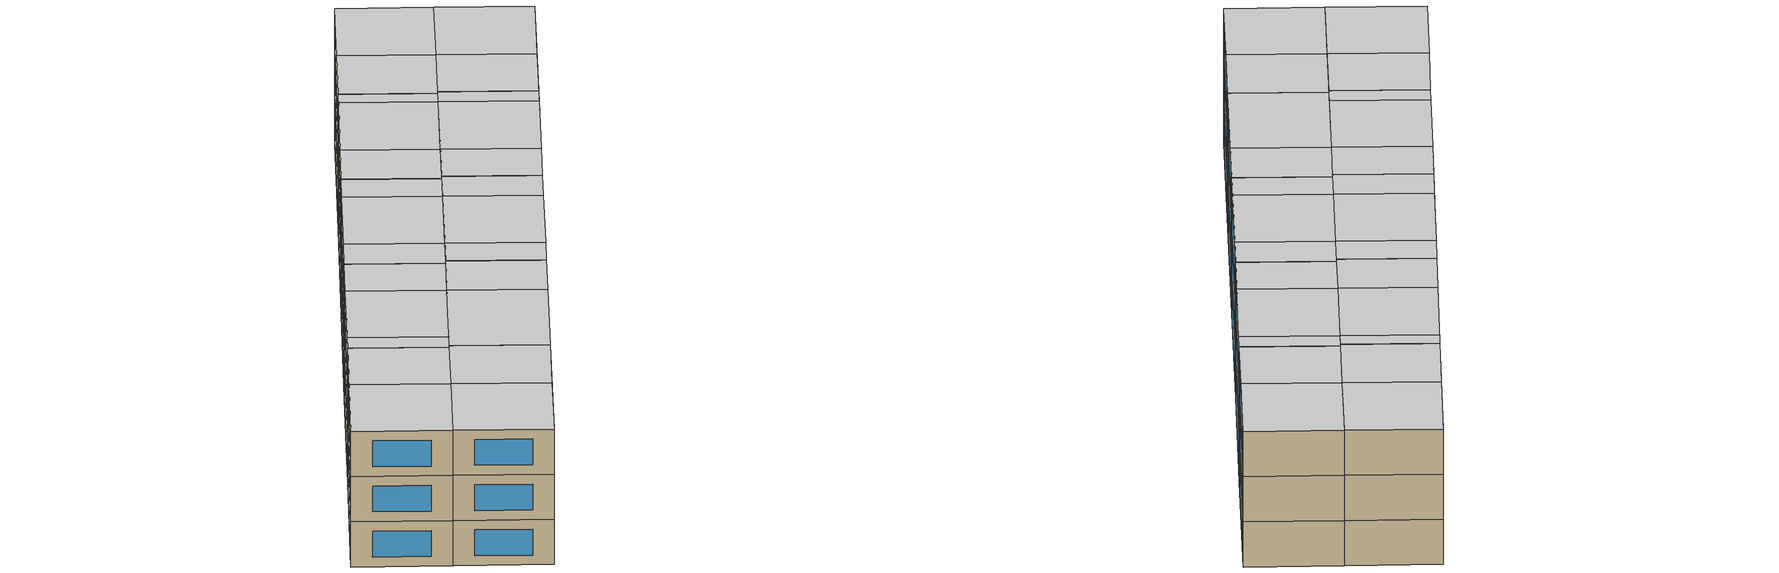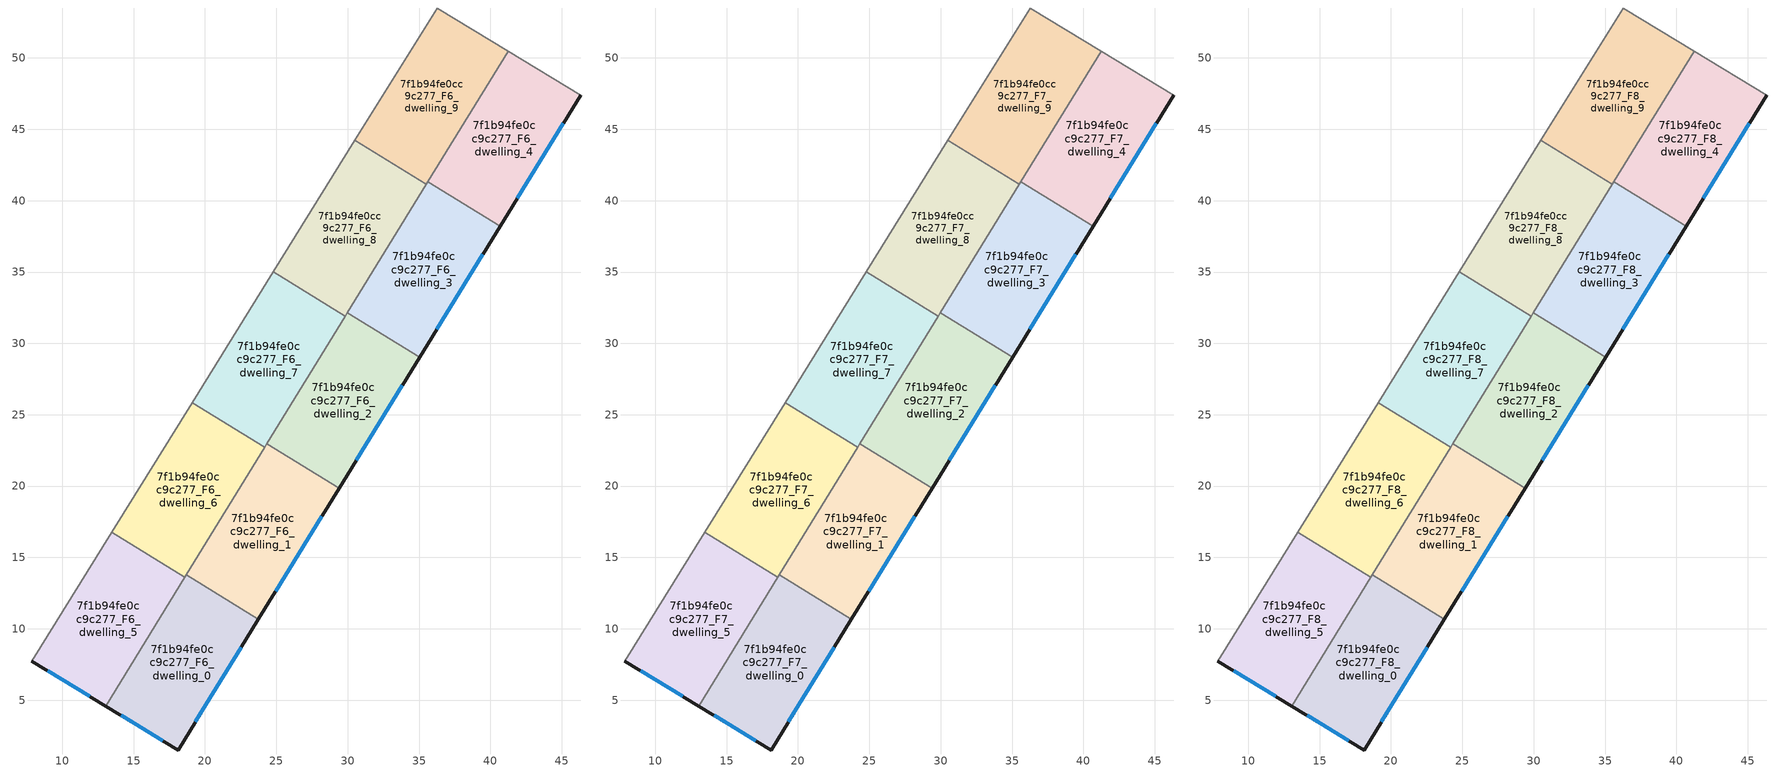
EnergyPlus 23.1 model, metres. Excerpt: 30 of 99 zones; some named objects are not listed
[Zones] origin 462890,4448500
7f1b94fe0cc9c277_F6_dwelling_0
 floor to 7f1b94fe0cc9c277_F5_dwelling_0 (EU_floor_Construction): 23.75,10.67 18.11,1.51 13.03,4.59 18.69,13.78 z18
 wall outside (EU_wall_Construction): 13.03,4.59 18.11,1.51 23.75,10.67 z18:21
 wall to 7f1b94fe0cc9c277_F6_dwelling_1 (EU_wall_Construction): 23.75,10.67 18.69,13.78 z18:21
 wall to 7f1b94fe0cc9c277_F6_dwelling_5 (EU_wall_Construction): 18.59,13.62 13.03,4.59 z18:21
 wall to 7f1b94fe0cc9c277_F6_dwelling_6 (EU_wall_Construction): 18.69,13.78 18.59,13.62 z18:21
 window (EU_Window_Construction): 19.32,3.47 22.54,8.71 / 14.12,3.93 17.02,2.17 z18.64:20.36
7f1b94fe0cc9c277_F6_dwelling_1
 floor to 7f1b94fe0cc9c277_F5_dwelling_1 (EU_floor_Construction): 29.39,19.85 23.75,10.67 18.69,13.78 24.33,22.96 z18
 wall outside (EU_wall_Construction): 23.75,10.67 29.39,19.85 z18:21
 wall to 7f1b94fe0cc9c277_F6_dwelling_2 (EU_wall_Construction): 29.39,19.85 24.33,22.96 z18:21
 wall to 7f1b94fe0cc9c277_F6_dwelling_6 (EU_wall_Construction): 24.19,22.73 18.69,13.78 z18:21
 wall to 7f1b94fe0cc9c277_F6_dwelling_7 (EU_wall_Construction): 24.33,22.96 24.19,22.73 z18:21
 window (EU_Window_Construction): 24.96,12.64 28.18,17.88 z18.64:20.36
7f1b94fe0cc9c277_F6_dwelling_2
 floor to 7f1b94fe0cc9c277_F5_dwelling_2 (EU_floor_Construction): 35.03,29.02 29.39,19.85 24.33,22.96 29.97,32.13 z18
 wall outside (EU_wall_Construction): 29.39,19.85 35.03,29.02 z18:21
 wall to 7f1b94fe0cc9c277_F6_dwelling_3 (EU_wall_Construction): 35.03,29.02 29.97,32.13 z18:21
 wall to 7f1b94fe0cc9c277_F6_dwelling_7 (EU_wall_Construction): 29.83,31.9 24.33,22.96 z18:21
 wall to 7f1b94fe0cc9c277_F6_dwelling_8 (EU_wall_Construction): 29.97,32.13 29.83,31.9 z18:21
 window (EU_Window_Construction): 30.6,21.81 33.82,27.06 z18.64:20.36
7f1b94fe0cc9c277_F6_dwelling_3
 floor to 7f1b94fe0cc9c277_F5_dwelling_3 (EU_floor_Construction): 40.68,38.2 35.03,29.02 29.97,32.13 35.62,41.31 z18
 wall outside (EU_wall_Construction): 35.03,29.02 40.68,38.2 z18:21
 wall to 7f1b94fe0cc9c277_F6_dwelling_4 (EU_wall_Construction): 40.68,38.2 35.62,41.31 z18:21
 wall to 7f1b94fe0cc9c277_F6_dwelling_8 (EU_wall_Construction): 35.51,41.15 29.97,32.13 z18:21
 wall to 7f1b94fe0cc9c277_F6_dwelling_9 (EU_wall_Construction): 35.62,41.31 35.51,41.15 z18:21
 window (EU_Window_Construction): 36.24,30.99 39.47,36.23 z18.64:20.36
7f1b94fe0cc9c277_F6_dwelling_4
 floor to 7f1b94fe0cc9c277_F5_dwelling_4 (EU_floor_Construction): 46.33,47.39 40.68,38.2 35.62,41.31 41.25,50.47 z18
 wall outside (EU_wall_Construction): 40.68,38.2 46.33,47.39 z18:21
 wall adiabatic (EU_wall_Construction): 46.33,47.39 41.25,50.47 z18:21
 wall to 7f1b94fe0cc9c277_F6_dwelling_9 (EU_wall_Construction): 41.25,50.47 35.62,41.31 z18:21
 window (EU_Window_Construction): 41.89,40.17 45.12,45.42 z18.64:20.36
7f1b94fe0cc9c277_F6_dwelling_5
 floor to 7f1b94fe0cc9c277_F5_dwelling_5 (EU_floor_Construction): 18.59,13.62 13.03,4.59 7.86,7.73 13.47,16.77 z18
 wall outside (EU_wall_Construction): 7.86,7.73 13.03,4.59 z18:21
 wall to 7f1b94fe0cc9c277_F6_dwelling_6 (EU_wall_Construction): 18.59,13.62 13.47,16.77 z18:21
 wall adiabatic (EU_wall_Construction): 13.47,16.77 7.86,7.73 z18:21
 window (EU_Window_Construction): 8.97,7.06 11.92,5.26 z18.64:20.36
7f1b94fe0cc9c277_F6_dwelling_6
 floor to 7f1b94fe0cc9c277_F5_dwelling_6 (EU_floor_Construction): 24.19,22.73 18.59,13.62 13.47,16.77 19.11,25.85 z18
 wall to 7f1b94fe0cc9c277_F6_dwelling_7 (EU_wall_Construction): 24.19,22.73 19.11,25.85 z18:21
 wall adiabatic (EU_wall_Construction): 19.11,25.85 13.47,16.77 z18:21
7f1b94fe0cc9c277_F6_dwelling_7
 floor to 7f1b94fe0cc9c277_F5_dwelling_7 (EU_floor_Construction): 29.83,31.9 24.19,22.73 19.11,25.85 24.79,35 z18
 wall to 7f1b94fe0cc9c277_F6_dwelling_8 (EU_wall_Construction): 29.83,31.9 24.79,35 z18:21
 wall adiabatic (EU_wall_Construction): 24.79,35 19.11,25.85 z18:21
7f1b94fe0cc9c277_F6_dwelling_8
 floor to 7f1b94fe0cc9c277_F5_dwelling_8 (EU_floor_Construction): 35.51,41.15 29.83,31.9 24.79,35 30.51,44.22 z18
 wall to 7f1b94fe0cc9c277_F6_dwelling_9 (EU_wall_Construction): 35.51,41.15 30.51,44.22 z18:21
 wall adiabatic (EU_wall_Construction): 30.51,44.22 24.79,35 z18:21
7f1b94fe0cc9c277_F6_dwelling_9
 floor to 7f1b94fe0cc9c277_F5_dwelling_9 (EU_floor_Construction): 41.25,50.47 35.51,41.15 30.51,44.22 36.26,53.5 z18
 wall adiabatic (EU_wall_Construction): 41.25,50.47 36.26,53.5 30.51,44.22 z18:21
7f1b94fe0cc9c277_F7_dwelling_0
 floor to 7f1b94fe0cc9c277_F6_dwelling_0 (EU_floor_Construction): 23.75,10.67 18.11,1.51 13.03,4.59 18.69,13.78 z21
 wall outside (EU_wall_Construction): 13.03,4.59 18.11,1.51 23.75,10.67 z21:24
 wall to 7f1b94fe0cc9c277_F7_dwelling_1 (EU_wall_Construction): 23.75,10.67 18.69,13.78 z21:24
 wall to 7f1b94fe0cc9c277_F7_dwelling_5 (EU_wall_Construction): 18.59,13.62 13.03,4.59 z21:24
 wall to 7f1b94fe0cc9c277_F7_dwelling_6 (EU_wall_Construction): 18.69,13.78 18.59,13.62 z21:24
 window (EU_Window_Construction): 19.32,3.47 22.54,8.71 / 14.12,3.93 17.02,2.17 z21.64:23.36
7f1b94fe0cc9c277_F7_dwelling_1
 floor to 7f1b94fe0cc9c277_F6_dwelling_1 (EU_floor_Construction): 29.39,19.85 23.75,10.67 18.69,13.78 24.33,22.96 z21
 wall outside (EU_wall_Construction): 23.75,10.67 29.39,19.85 z21:24
 wall to 7f1b94fe0cc9c277_F7_dwelling_2 (EU_wall_Construction): 29.39,19.85 24.33,22.96 z21:24
 wall to 7f1b94fe0cc9c277_F7_dwelling_6 (EU_wall_Construction): 24.19,22.73 18.69,13.78 z21:24
 wall to 7f1b94fe0cc9c277_F7_dwelling_7 (EU_wall_Construction): 24.33,22.96 24.19,22.73 z21:24
 window (EU_Window_Construction): 24.96,12.64 28.18,17.88 z21.64:23.36
7f1b94fe0cc9c277_F7_dwelling_2
 floor to 7f1b94fe0cc9c277_F6_dwelling_2 (EU_floor_Construction): 35.03,29.02 29.39,19.85 24.33,22.96 29.97,32.13 z21
 wall outside (EU_wall_Construction): 29.39,19.85 35.03,29.02 z21:24
 wall to 7f1b94fe0cc9c277_F7_dwelling_3 (EU_wall_Construction): 35.03,29.02 29.97,32.13 z21:24
 wall to 7f1b94fe0cc9c277_F7_dwelling_7 (EU_wall_Construction): 29.83,31.9 24.33,22.96 z21:24
 wall to 7f1b94fe0cc9c277_F7_dwelling_8 (EU_wall_Construction): 29.97,32.13 29.83,31.9 z21:24
 window (EU_Window_Construction): 30.6,21.81 33.82,27.06 z21.64:23.36
7f1b94fe0cc9c277_F7_dwelling_3
 floor to 7f1b94fe0cc9c277_F6_dwelling_3 (EU_floor_Construction): 40.68,38.2 35.03,29.02 29.97,32.13 35.62,41.31 z21
 wall outside (EU_wall_Construction): 35.03,29.02 40.68,38.2 z21:24
 wall to 7f1b94fe0cc9c277_F7_dwelling_4 (EU_wall_Construction): 40.68,38.2 35.62,41.31 z21:24
 wall to 7f1b94fe0cc9c277_F7_dwelling_8 (EU_wall_Construction): 35.51,41.15 29.97,32.13 z21:24
 wall to 7f1b94fe0cc9c277_F7_dwelling_9 (EU_wall_Construction): 35.62,41.31 35.51,41.15 z21:24
 window (EU_Window_Construction): 36.24,30.99 39.47,36.23 z21.64:23.36
7f1b94fe0cc9c277_F7_dwelling_4
 floor to 7f1b94fe0cc9c277_F6_dwelling_4 (EU_floor_Construction): 46.33,47.39 40.68,38.2 35.62,41.31 41.25,50.47 z21
 wall outside (EU_wall_Construction): 40.68,38.2 46.33,47.39 z21:24
 wall adiabatic (EU_wall_Construction): 46.33,47.39 41.25,50.47 z21:24
 wall to 7f1b94fe0cc9c277_F7_dwelling_9 (EU_wall_Construction): 41.25,50.47 35.62,41.31 z21:24
 window (EU_Window_Construction): 41.89,40.17 45.12,45.42 z21.64:23.36
7f1b94fe0cc9c277_F7_dwelling_5
 floor to 7f1b94fe0cc9c277_F6_dwelling_5 (EU_floor_Construction): 18.59,13.62 13.03,4.59 7.86,7.73 13.47,16.77 z21
 wall outside (EU_wall_Construction): 7.86,7.73 13.03,4.59 z21:24
 wall to 7f1b94fe0cc9c277_F7_dwelling_6 (EU_wall_Construction): 18.59,13.62 13.47,16.77 z21:24
 wall adiabatic (EU_wall_Construction): 13.47,16.77 7.86,7.73 z21:24
 window (EU_Window_Construction): 8.97,7.06 11.92,5.26 z21.64:23.36
7f1b94fe0cc9c277_F7_dwelling_6
 floor to 7f1b94fe0cc9c277_F6_dwelling_6 (EU_floor_Construction): 24.19,22.73 18.59,13.62 13.47,16.77 19.11,25.85 z21
 wall to 7f1b94fe0cc9c277_F7_dwelling_7 (EU_wall_Construction): 24.19,22.73 19.11,25.85 z21:24
 wall adiabatic (EU_wall_Construction): 19.11,25.85 13.47,16.77 z21:24
7f1b94fe0cc9c277_F7_dwelling_7
 floor to 7f1b94fe0cc9c277_F6_dwelling_7 (EU_floor_Construction): 29.83,31.9 24.19,22.73 19.11,25.85 24.79,35 z21
 wall to 7f1b94fe0cc9c277_F7_dwelling_8 (EU_wall_Construction): 29.83,31.9 24.79,35 z21:24
 wall adiabatic (EU_wall_Construction): 24.79,35 19.11,25.85 z21:24
7f1b94fe0cc9c277_F7_dwelling_8
 floor to 7f1b94fe0cc9c277_F6_dwelling_8 (EU_floor_Construction): 35.51,41.15 29.83,31.9 24.79,35 30.51,44.22 z21
 wall to 7f1b94fe0cc9c277_F7_dwelling_9 (EU_wall_Construction): 35.51,41.15 30.51,44.22 z21:24
 wall adiabatic (EU_wall_Construction): 30.51,44.22 24.79,35 z21:24
7f1b94fe0cc9c277_F7_dwelling_9
 floor to 7f1b94fe0cc9c277_F6_dwelling_9 (EU_floor_Construction): 41.25,50.47 35.51,41.15 30.51,44.22 36.26,53.5 z21
 wall adiabatic (EU_wall_Construction): 41.25,50.47 36.26,53.5 30.51,44.22 z21:24
7f1b94fe0cc9c277_F8_dwelling_0
 floor to 7f1b94fe0cc9c277_F7_dwelling_0 (EU_floor_Construction): 23.75,10.67 18.11,1.51 13.03,4.59 18.69,13.78 z24
 wall outside (EU_wall_Construction): 13.03,4.59 18.11,1.51 23.75,10.67 z24:27
 wall to 7f1b94fe0cc9c277_F8_dwelling_1 (EU_wall_Construction): 23.75,10.67 18.69,13.78 z24:27
 wall to 7f1b94fe0cc9c277_F8_dwelling_5 (EU_wall_Construction): 18.59,13.62 13.03,4.59 z24:27
 wall to 7f1b94fe0cc9c277_F8_dwelling_6 (EU_wall_Construction): 18.69,13.78 18.59,13.62 z24:27
 window (EU_Window_Construction): 19.32,3.47 22.54,8.71 / 14.12,3.93 17.02,2.17 z24.64:26.36
 ceiling to 7f1b94fe0cc9c277_F9_dwelling_0 (EU_floor_Construction): 18.11,1.51 21.2,6.54 16.14,9.65 13.03,4.59 z27
 ceiling to 7f1b94fe0cc9c277_F9_dwelling_1 (EU_floor_Construction): 21.2,6.54 23.75,10.67 18.69,13.78 16.14,9.65 z27
7f1b94fe0cc9c277_F8_dwelling_1
 floor to 7f1b94fe0cc9c277_F7_dwelling_1 (EU_floor_Construction): 29.39,19.85 23.75,10.67 18.69,13.78 24.33,22.96 z24
 wall outside (EU_wall_Construction): 23.75,10.67 29.39,19.85 z24:27
 wall to 7f1b94fe0cc9c277_F8_dwelling_2 (EU_wall_Construction): 29.39,19.85 24.33,22.96 z24:27
 wall to 7f1b94fe0cc9c277_F8_dwelling_6 (EU_wall_Construction): 24.19,22.73 18.69,13.78 z24:27
 wall to 7f1b94fe0cc9c277_F8_dwelling_7 (EU_wall_Construction): 24.33,22.96 24.19,22.73 z24:27
 window (EU_Window_Construction): 24.96,12.64 28.18,17.88 z24.64:26.36
 ceiling to 7f1b94fe0cc9c277_F9_dwelling_3 (EU_floor_Construction): 27.44,16.68 29.39,19.85 24.33,22.96 22.38,19.79 z27
 ceiling adiabatic (EU_roof_Construction): 23.75,10.67 27.44,16.68 22.38,19.79 18.69,13.78 z27
7f1b94fe0cc9c277_F8_dwelling_2
 floor to 7f1b94fe0cc9c277_F7_dwelling_2 (EU_floor_Construction): 35.03,29.02 29.39,19.85 24.33,22.96 29.97,32.13 z24
 wall outside (EU_wall_Construction): 29.39,19.85 35.03,29.02 z24:27
 wall to 7f1b94fe0cc9c277_F8_dwelling_3 (EU_wall_Construction): 35.03,29.02 29.97,32.13 z24:27
 wall to 7f1b94fe0cc9c277_F8_dwelling_7 (EU_wall_Construction): 29.83,31.9 24.33,22.96 z24:27
 wall to 7f1b94fe0cc9c277_F8_dwelling_8 (EU_wall_Construction): 29.97,32.13 29.83,31.9 z24:27
 window (EU_Window_Construction): 30.6,21.81 33.82,27.06 z24.64:26.36
 ceiling to 7f1b94fe0cc9c277_F9_dwelling_4 (EU_floor_Construction): 30.57,21.77 33.71,26.86 28.64,29.98 25.51,24.88 z27
 ceiling to 7f1b94fe0cc9c277_F9_dwelling_5 (EU_floor_Construction): 33.71,26.86 35.03,29.02 29.97,32.13 28.64,29.98 z27
 ceiling to 7f1b94fe0cc9c277_F9_dwelling_3 (EU_floor_Construction): 29.39,19.85 30.57,21.77 25.51,24.88 24.33,22.96 z27
7f1b94fe0cc9c277_F8_dwelling_3
 floor to 7f1b94fe0cc9c277_F7_dwelling_3 (EU_floor_Construction): 40.68,38.2 35.03,29.02 29.97,32.13 35.62,41.31 z24
 wall outside (EU_wall_Construction): 35.03,29.02 40.68,38.2 z24:27
 wall to 7f1b94fe0cc9c277_F8_dwelling_4 (EU_wall_Construction): 40.68,38.2 35.62,41.31 z24:27
 wall to 7f1b94fe0cc9c277_F8_dwelling_8 (EU_wall_Construction): 35.51,41.15 29.97,32.13 z24:27
 wall to 7f1b94fe0cc9c277_F8_dwelling_9 (EU_wall_Construction): 35.62,41.31 35.51,41.15 z24:27
 window (EU_Window_Construction): 36.24,30.99 39.47,36.23 z24.64:26.36
 ceiling to 7f1b94fe0cc9c277_F9_dwelling_6 (EU_floor_Construction): 36.85,31.97 40,37.09 34.93,40.2 31.79,35.09 z27
 ceiling to 7f1b94fe0cc9c277_F9_dwelling_7 (EU_floor_Construction): 40,37.09 40.68,38.2 35.62,41.31 34.93,40.2 z27
 ceiling to 7f1b94fe0cc9c277_F9_dwelling_5 (EU_floor_Construction): 35.03,29.02 36.85,31.97 31.79,35.09 29.97,32.13 z27
7f1b94fe0cc9c277_F8_dwelling_4
 floor to 7f1b94fe0cc9c277_F7_dwelling_4 (EU_floor_Construction): 46.33,47.39 40.68,38.2 35.62,41.31 41.25,50.47 z24
 wall outside (EU_wall_Construction): 40.68,38.2 46.33,47.39 z24:27
 wall adiabatic (EU_wall_Construction): 46.33,47.39 41.25,50.47 z24:27
 wall to 7f1b94fe0cc9c277_F8_dwelling_9 (EU_wall_Construction): 41.25,50.47 35.62,41.31 z24:27
 window (EU_Window_Construction): 41.89,40.17 45.12,45.42 z24.64:26.36
 ceiling to 7f1b94fe0cc9c277_F9_dwelling_8 (EU_floor_Construction): 43.15,42.22 46.33,47.39 41.25,50.47 38.09,45.33 z27
 ceiling to 7f1b94fe0cc9c277_F9_dwelling_7 (EU_floor_Construction): 40.68,38.2 43.15,42.22 38.09,45.33 35.62,41.31 z27
7f1b94fe0cc9c277_F8_dwelling_5
 floor to 7f1b94fe0cc9c277_F7_dwelling_5 (EU_floor_Construction): 18.59,13.62 13.03,4.59 7.86,7.73 13.47,16.77 z24
 wall outside (EU_wall_Construction): 7.86,7.73 13.03,4.59 z24:27
 wall to 7f1b94fe0cc9c277_F8_dwelling_6 (EU_wall_Construction): 18.59,13.62 13.47,16.77 z24:27
 wall adiabatic (EU_wall_Construction): 13.47,16.77 7.86,7.73 z24:27
 window (EU_Window_Construction): 8.97,7.06 11.92,5.26 z24.64:26.36
 ceiling to 7f1b94fe0cc9c277_F9_dwelling_0 (EU_floor_Construction): 13.03,4.59 16.14,9.65 11.01,12.8 7.86,7.73 z27
 ceiling to 7f1b94fe0cc9c277_F9_dwelling_1 (EU_floor_Construction): 16.14,9.65 18.59,13.62 13.47,16.77 11.01,12.8 z27
7f1b94fe0cc9c277_F8_dwelling_6
 floor to 7f1b94fe0cc9c277_F7_dwelling_6 (EU_floor_Construction): 24.19,22.73 18.59,13.62 13.47,16.77 19.11,25.85 z24
 wall to 7f1b94fe0cc9c277_F8_dwelling_7 (EU_wall_Construction): 24.19,22.73 19.11,25.85 z24:27
 wall adiabatic (EU_wall_Construction): 19.11,25.85 13.47,16.77 z24:27
 ceiling to 7f1b94fe0cc9c277_F9_dwelling_3 (EU_floor_Construction): 22.38,19.79 24.19,22.73 19.11,25.85 17.29,22.92 z27
 ceiling to 7f1b94fe0cc9c277_F9_dwelling_2 (EU_floor_Construction): 19.26,14.71 22.38,19.79 17.29,22.92 14.15,17.86 z27
 ceiling to 7f1b94fe0cc9c277_F9_dwelling_1 (EU_floor_Construction): 18.59,13.62 19.26,14.71 14.15,17.86 13.47,16.77 z27
7f1b94fe0cc9c277_F8_dwelling_7
 floor to 7f1b94fe0cc9c277_F7_dwelling_7 (EU_floor_Construction): 29.83,31.9 24.19,22.73 19.11,25.85 24.79,35 z24
 wall to 7f1b94fe0cc9c277_F8_dwelling_8 (EU_wall_Construction): 29.83,31.9 24.79,35 z24:27
 wall adiabatic (EU_wall_Construction): 24.79,35 19.11,25.85 z24:27
 ceiling to 7f1b94fe0cc9c277_F9_dwelling_4 (EU_floor_Construction): 25.51,24.88 28.64,29.98 23.59,33.08 20.44,28 z27
 ceiling to 7f1b94fe0cc9c277_F9_dwelling_3 (EU_floor_Construction): 24.19,22.73 25.51,24.88 20.44,28 19.11,25.85 z27
 ceiling to 7f1b94fe0cc9c277_F9_dwelling_5 (EU_floor_Construction): 28.64,29.98 29.83,31.9 24.79,35 23.59,33.08 z27
7f1b94fe0cc9c277_F8_dwelling_8
 floor to 7f1b94fe0cc9c277_F7_dwelling_8 (EU_floor_Construction): 35.51,41.15 29.83,31.9 24.79,35 30.51,44.22 z24
 wall to 7f1b94fe0cc9c277_F8_dwelling_9 (EU_wall_Construction): 35.51,41.15 30.51,44.22 z24:27
 wall adiabatic (EU_wall_Construction): 30.51,44.22 24.79,35 z24:27
 ceiling to 7f1b94fe0cc9c277_F9_dwelling_5 (EU_floor_Construction): 29.83,31.9 31.79,35.09 26.76,38.18 24.79,35 z27
 ceiling to 7f1b94fe0cc9c277_F9_dwelling_7 (EU_floor_Construction): 34.93,40.2 35.51,41.15 30.51,44.22 29.92,43.29 z27
 ceiling adiabatic (EU_roof_Construction): 31.79,35.09 34.93,40.2 29.92,43.29 30.51,44.22 26.76,38.18 z27
7f1b94fe0cc9c277_F8_dwelling_9
 floor to 7f1b94fe0cc9c277_F7_dwelling_9 (EU_floor_Construction): 41.25,50.47 35.51,41.15 30.51,44.22 36.26,53.5 z24
 wall adiabatic (EU_wall_Construction): 41.25,50.47 36.26,53.5 30.51,44.22 z24:27
 ceiling to 7f1b94fe0cc9c277_F9_dwelling_7 (EU_floor_Construction): 35.51,41.15 38.09,45.33 33.1,48.4 30.51,44.22 z27
 ceiling to 7f1b94fe0cc9c277_F9_dwelling_8 (EU_floor_Construction): 38.09,45.33 41.25,50.47 36.26,53.5 33.1,48.4 z27
[Building]
EU S2 Campaign: North Axis=0; Terrain=City; Solar Distribution=FullExterior
[Site:Location]
Yerevan-Zvartnots.Intl.AP: Latitude=40.15; Longitude=44.383; Time Zone=4; Elevation=854
[SizingPeriod:WeatherFileDays]
AnnualSizingPeriod: Begin Month=1; Begin Day of Month=1; End Month=12; End Day of Month=31; Day of Week for Start Day=Monday; Use Weather File Daylight Saving Period=No; Use Weather File Rain and Snow Indicators=No
[MATERIAL]
EU_InternalMass_Material: Roughness=MediumRough; Thickness=0.1; Conductivity=1; Density=1800; Specific Heat=900; Thermal Absorptance=0.9; Solar Absorptance=0.7; Visible Absorptance=0.7
[MATERIAL:NOMASS] Roughness=MediumRough; Thermal Absorptance=0.9; Solar Absorptance=0.7; Visible Absorptance=0.7
Name | Thermal Resistance
EU_wall_NoMass | 1.05043
EU_roof_NoMass | 1.45357
EU_floor_NoMass | 0.478065
[WINDOWMATERIAL:SIMPLEGLAZINGSYSTEM]
EU_Window_SimpleGlazing: UFactor=2.5566; Solar Heat Gain Coefficient=0.75; Visible Transmittance=0.75
[CONSTRUCTION]
EU_wall_Construction: EU_wall_NoMass
EU_roof_Construction: EU_roof_NoMass
EU_floor_Construction: EU_floor_NoMass
EU_Window_Construction: EU_Window_SimpleGlazing
EU_InternalMass_Construction: EU_InternalMass_Material
[ZONE] Type=1; Multiplier=1; Ceiling Height=autocalculate; Floor Area=autocalculate; Part of Total Floor Area=Yes
Name | Volume
7f1b94fe0cc9c277_F6_dwelling_0; 7f1b94fe0cc9c277_F7_dwelling_0; 7f1b94fe0cc9c277_F8_dwelling_0 | 192.031
7f1b94fe0cc9c277_F6_dwelling_1; 7f1b94fe0cc9c277_F7_dwelling_1; 7f1b94fe0cc9c277_F8_dwelling_1; 7f1b94fe0cc9c277_F6_dwelling_2; 7f1b94fe0cc9c277_F7_dwelling_2; 7f1b94fe0cc9c277_F8_dwelling_2 | 192.019
7f1b94fe0cc9c277_F6_dwelling_3; 7f1b94fe0cc9c277_F7_dwelling_3; 7f1b94fe0cc9c277_F8_dwelling_3 | 192.027
7f1b94fe0cc9c277_F6_dwelling_4; 7f1b94fe0cc9c277_F7_dwelling_4; 7f1b94fe0cc9c277_F8_dwelling_4 | 192.022
7f1b94fe0cc9c277_F6_dwelling_5; 7f1b94fe0cc9c277_F7_dwelling_5; 7f1b94fe0cc9c277_F8_dwelling_5; 7f1b94fe0cc9c277_F6_dwelling_9; 7f1b94fe0cc9c277_F7_dwelling_9; 7f1b94fe0cc9c277_F8_dwelling_9 | 192.023
7f1b94fe0cc9c277_F6_dwelling_6; 7f1b94fe0cc9c277_F7_dwelling_6; 7f1b94fe0cc9c277_F8_dwelling_6 | 192.029
7f1b94fe0cc9c277_F6_dwelling_7; 7f1b94fe0cc9c277_F7_dwelling_7; 7f1b94fe0cc9c277_F8_dwelling_7 | 192.018
7f1b94fe0cc9c277_F6_dwelling_8; 7f1b94fe0cc9c277_F7_dwelling_8; 7f1b94fe0cc9c277_F8_dwelling_8 | 192.039
[INTERNALMASS] Construction=EU_InternalMass_Construction
Name | Zone or ZoneList | Surface Area
7f1b94fe0cc9c277_F6_dwelling_0_EU_InternalMass | 7f1b94fe0cc9c277_F6_dwelling_0 | 64.0102
7f1b94fe0cc9c277_F6_dwelling_1_EU_InternalMass | 7f1b94fe0cc9c277_F6_dwelling_1 | 64.0064
7f1b94fe0cc9c277_F6_dwelling_2_EU_InternalMass | 7f1b94fe0cc9c277_F6_dwelling_2 | 64.0061
7f1b94fe0cc9c277_F6_dwelling_3_EU_InternalMass | 7f1b94fe0cc9c277_F6_dwelling_3 | 64.0092
7f1b94fe0cc9c277_F6_dwelling_4_EU_InternalMass | 7f1b94fe0cc9c277_F6_dwelling_4 | 64.0074
7f1b94fe0cc9c277_F6_dwelling_5_EU_InternalMass | 7f1b94fe0cc9c277_F6_dwelling_5 | 64.0076
7f1b94fe0cc9c277_F6_dwelling_6_EU_InternalMass | 7f1b94fe0cc9c277_F6_dwelling_6 | 64.0097
7f1b94fe0cc9c277_F6_dwelling_7_EU_InternalMass | 7f1b94fe0cc9c277_F6_dwelling_7 | 64.0058
7f1b94fe0cc9c277_F6_dwelling_8_EU_InternalMass | 7f1b94fe0cc9c277_F6_dwelling_8 | 64.0131
7f1b94fe0cc9c277_F6_dwelling_9_EU_InternalMass | 7f1b94fe0cc9c277_F6_dwelling_9 | 64.0077
7f1b94fe0cc9c277_F7_dwelling_0_EU_InternalMass | 7f1b94fe0cc9c277_F7_dwelling_0 | 64.0102
7f1b94fe0cc9c277_F7_dwelling_1_EU_InternalMass | 7f1b94fe0cc9c277_F7_dwelling_1 | 64.0064
7f1b94fe0cc9c277_F7_dwelling_2_EU_InternalMass | 7f1b94fe0cc9c277_F7_dwelling_2 | 64.0061
7f1b94fe0cc9c277_F7_dwelling_3_EU_InternalMass | 7f1b94fe0cc9c277_F7_dwelling_3 | 64.0092
7f1b94fe0cc9c277_F7_dwelling_4_EU_InternalMass | 7f1b94fe0cc9c277_F7_dwelling_4 | 64.0074
7f1b94fe0cc9c277_F7_dwelling_5_EU_InternalMass | 7f1b94fe0cc9c277_F7_dwelling_5 | 64.0076
7f1b94fe0cc9c277_F7_dwelling_6_EU_InternalMass | 7f1b94fe0cc9c277_F7_dwelling_6 | 64.0097
7f1b94fe0cc9c277_F7_dwelling_7_EU_InternalMass | 7f1b94fe0cc9c277_F7_dwelling_7 | 64.0058
7f1b94fe0cc9c277_F7_dwelling_8_EU_InternalMass | 7f1b94fe0cc9c277_F7_dwelling_8 | 64.0131
7f1b94fe0cc9c277_F7_dwelling_9_EU_InternalMass | 7f1b94fe0cc9c277_F7_dwelling_9 | 64.0077
7f1b94fe0cc9c277_F8_dwelling_0_EU_InternalMass | 7f1b94fe0cc9c277_F8_dwelling_0 | 64.0102
7f1b94fe0cc9c277_F8_dwelling_1_EU_InternalMass | 7f1b94fe0cc9c277_F8_dwelling_1 | 64.0064
7f1b94fe0cc9c277_F8_dwelling_2_EU_InternalMass | 7f1b94fe0cc9c277_F8_dwelling_2 | 64.0061
7f1b94fe0cc9c277_F8_dwelling_3_EU_InternalMass | 7f1b94fe0cc9c277_F8_dwelling_3 | 64.0092
7f1b94fe0cc9c277_F8_dwelling_4_EU_InternalMass | 7f1b94fe0cc9c277_F8_dwelling_4 | 64.0074
7f1b94fe0cc9c277_F8_dwelling_5_EU_InternalMass | 7f1b94fe0cc9c277_F8_dwelling_5 | 64.0076
7f1b94fe0cc9c277_F8_dwelling_6_EU_InternalMass | 7f1b94fe0cc9c277_F8_dwelling_6 | 64.0097
7f1b94fe0cc9c277_F8_dwelling_7_EU_InternalMass | 7f1b94fe0cc9c277_F8_dwelling_7 | 64.0058
7f1b94fe0cc9c277_F8_dwelling_8_EU_InternalMass | 7f1b94fe0cc9c277_F8_dwelling_8 | 64.0131
7f1b94fe0cc9c277_F8_dwelling_9_EU_InternalMass | 7f1b94fe0cc9c277_F8_dwelling_9 | 64.0077
[OTHEREQUIPMENT] Fuel Type=Electricity; Design Level Calculation Method=Watts/Area; Power per Zone Floor Area=1; Fraction Latent=0; Fraction Radiant=0; Fraction Lost=0; Carbon Dioxide Generation Rate=0; EndUse Subcategory=EU_Step8_InternalGains
Name | Zone or ZoneList or Space or SpaceList | Schedule
EU_Step8_InternalGain_7f1b94fe0cc9c277_F6_dwelling_0_f000 | 7f1b94fe0cc9c277_F6_dwelling_0 | EU_Step8_GainSchedule_7f1b94fe0cc9c277_F6_dwelling_0_f000
EU_Step8_InternalGain_7f1b94fe0cc9c277_F6_dwelling_1_f000 | 7f1b94fe0cc9c277_F6_dwelling_1 | EU_Step8_GainSchedule_7f1b94fe0cc9c277_F6_dwelling_1_f000
EU_Step8_InternalGain_7f1b94fe0cc9c277_F6_dwelling_2_f000 | 7f1b94fe0cc9c277_F6_dwelling_2 | EU_Step8_GainSchedule_7f1b94fe0cc9c277_F6_dwelling_2_f000
EU_Step8_InternalGain_7f1b94fe0cc9c277_F6_dwelling_3_f000 | 7f1b94fe0cc9c277_F6_dwelling_3 | EU_Step8_GainSchedule_7f1b94fe0cc9c277_F6_dwelling_3_f000
EU_Step8_InternalGain_7f1b94fe0cc9c277_F6_dwelling_4_f000 | 7f1b94fe0cc9c277_F6_dwelling_4 | EU_Step8_GainSchedule_7f1b94fe0cc9c277_F6_dwelling_4_f000
EU_Step8_InternalGain_7f1b94fe0cc9c277_F6_dwelling_5_f000 | 7f1b94fe0cc9c277_F6_dwelling_5 | EU_Step8_GainSchedule_7f1b94fe0cc9c277_F6_dwelling_5_f000
EU_Step8_InternalGain_7f1b94fe0cc9c277_F6_dwelling_6_f000 | 7f1b94fe0cc9c277_F6_dwelling_6 | EU_Step8_GainSchedule_7f1b94fe0cc9c277_F6_dwelling_6_f000
EU_Step8_InternalGain_7f1b94fe0cc9c277_F6_dwelling_7_f000 | 7f1b94fe0cc9c277_F6_dwelling_7 | EU_Step8_GainSchedule_7f1b94fe0cc9c277_F6_dwelling_7_f000
EU_Step8_InternalGain_7f1b94fe0cc9c277_F6_dwelling_8_f000 | 7f1b94fe0cc9c277_F6_dwelling_8 | EU_Step8_GainSchedule_7f1b94fe0cc9c277_F6_dwelling_8_f000
EU_Step8_InternalGain_7f1b94fe0cc9c277_F6_dwelling_9_f000 | 7f1b94fe0cc9c277_F6_dwelling_9 | EU_Step8_GainSchedule_7f1b94fe0cc9c277_F6_dwelling_9_f000
EU_Step8_InternalGain_7f1b94fe0cc9c277_F7_dwelling_0_f000 | 7f1b94fe0cc9c277_F7_dwelling_0 | EU_Step8_GainSchedule_7f1b94fe0cc9c277_F7_dwelling_0_f000
EU_Step8_InternalGain_7f1b94fe0cc9c277_F7_dwelling_1_f000 | 7f1b94fe0cc9c277_F7_dwelling_1 | EU_Step8_GainSchedule_7f1b94fe0cc9c277_F7_dwelling_1_f000
EU_Step8_InternalGain_7f1b94fe0cc9c277_F7_dwelling_2_f000 | 7f1b94fe0cc9c277_F7_dwelling_2 | EU_Step8_GainSchedule_7f1b94fe0cc9c277_F7_dwelling_2_f000
EU_Step8_InternalGain_7f1b94fe0cc9c277_F7_dwelling_3_f000 | 7f1b94fe0cc9c277_F7_dwelling_3 | EU_Step8_GainSchedule_7f1b94fe0cc9c277_F7_dwelling_3_f000
EU_Step8_InternalGain_7f1b94fe0cc9c277_F7_dwelling_4_f000 | 7f1b94fe0cc9c277_F7_dwelling_4 | EU_Step8_GainSchedule_7f1b94fe0cc9c277_F7_dwelling_4_f000
EU_Step8_InternalGain_7f1b94fe0cc9c277_F7_dwelling_5_f000 | 7f1b94fe0cc9c277_F7_dwelling_5 | EU_Step8_GainSchedule_7f1b94fe0cc9c277_F7_dwelling_5_f000
EU_Step8_InternalGain_7f1b94fe0cc9c277_F7_dwelling_6_f000 | 7f1b94fe0cc9c277_F7_dwelling_6 | EU_Step8_GainSchedule_7f1b94fe0cc9c277_F7_dwelling_6_f000
EU_Step8_InternalGain_7f1b94fe0cc9c277_F7_dwelling_7_f000 | 7f1b94fe0cc9c277_F7_dwelling_7 | EU_Step8_GainSchedule_7f1b94fe0cc9c277_F7_dwelling_7_f000
EU_Step8_InternalGain_7f1b94fe0cc9c277_F7_dwelling_8_f000 | 7f1b94fe0cc9c277_F7_dwelling_8 | EU_Step8_GainSchedule_7f1b94fe0cc9c277_F7_dwelling_8_f000
EU_Step8_InternalGain_7f1b94fe0cc9c277_F7_dwelling_9_f000 | 7f1b94fe0cc9c277_F7_dwelling_9 | EU_Step8_GainSchedule_7f1b94fe0cc9c277_F7_dwelling_9_f000
EU_Step8_InternalGain_7f1b94fe0cc9c277_F8_dwelling_0_f000 | 7f1b94fe0cc9c277_F8_dwelling_0 | EU_Step8_GainSchedule_7f1b94fe0cc9c277_F8_dwelling_0_f000
EU_Step8_InternalGain_7f1b94fe0cc9c277_F8_dwelling_1_f000 | 7f1b94fe0cc9c277_F8_dwelling_1 | EU_Step8_GainSchedule_7f1b94fe0cc9c277_F8_dwelling_1_f000
EU_Step8_InternalGain_7f1b94fe0cc9c277_F8_dwelling_2_f000 | 7f1b94fe0cc9c277_F8_dwelling_2 | EU_Step8_GainSchedule_7f1b94fe0cc9c277_F8_dwelling_2_f000
EU_Step8_InternalGain_7f1b94fe0cc9c277_F8_dwelling_3_f000 | 7f1b94fe0cc9c277_F8_dwelling_3 | EU_Step8_GainSchedule_7f1b94fe0cc9c277_F8_dwelling_3_f000
EU_Step8_InternalGain_7f1b94fe0cc9c277_F8_dwelling_4_f000 | 7f1b94fe0cc9c277_F8_dwelling_4 | EU_Step8_GainSchedule_7f1b94fe0cc9c277_F8_dwelling_4_f000
EU_Step8_InternalGain_7f1b94fe0cc9c277_F8_dwelling_5_f000 | 7f1b94fe0cc9c277_F8_dwelling_5 | EU_Step8_GainSchedule_7f1b94fe0cc9c277_F8_dwelling_5_f000
EU_Step8_InternalGain_7f1b94fe0cc9c277_F8_dwelling_6_f000 | 7f1b94fe0cc9c277_F8_dwelling_6 | EU_Step8_GainSchedule_7f1b94fe0cc9c277_F8_dwelling_6_f000
EU_Step8_InternalGain_7f1b94fe0cc9c277_F8_dwelling_7_f000 | 7f1b94fe0cc9c277_F8_dwelling_7 | EU_Step8_GainSchedule_7f1b94fe0cc9c277_F8_dwelling_7_f000
EU_Step8_InternalGain_7f1b94fe0cc9c277_F8_dwelling_8_f000 | 7f1b94fe0cc9c277_F8_dwelling_8 | EU_Step8_GainSchedule_7f1b94fe0cc9c277_F8_dwelling_8_f000
EU_Step8_InternalGain_7f1b94fe0cc9c277_F8_dwelling_9_f000 | 7f1b94fe0cc9c277_F8_dwelling_9 | EU_Step8_GainSchedule_7f1b94fe0cc9c277_F8_dwelling_9_f000
[ZONEVENTILATION:DESIGNFLOWRATE] Schedule=EU_AlwaysOn; Design Flow Rate Calculation Method=AirChanges/Hour; Air Changes per Hour=0.557805; Ventilation Type=Natural; Fan Pressure Rise=0; Fan Total Efficiency=1; Constant Term Coefficient=1; Temperature Term Coefficient=0; Velocity Term Coefficient=0; Velocity Squared Term Coefficient=0; Minimum Indoor Temperature=-100; Maximum Indoor Temperature=100; Delta Temperature=-100; Minimum Outdoor Temperature=-100; Maximum Outdoor Temperature=100; Maximum Wind Speed=40
Name | Zone or ZoneList or Space or SpaceList
EU_ConstantAir_7f1b94fe0cc9c277_F6_dwelling_0 | 7f1b94fe0cc9c277_F6_dwelling_0
EU_ConstantAir_7f1b94fe0cc9c277_F6_dwelling_1 | 7f1b94fe0cc9c277_F6_dwelling_1
EU_ConstantAir_7f1b94fe0cc9c277_F6_dwelling_2 | 7f1b94fe0cc9c277_F6_dwelling_2
EU_ConstantAir_7f1b94fe0cc9c277_F6_dwelling_3 | 7f1b94fe0cc9c277_F6_dwelling_3
EU_ConstantAir_7f1b94fe0cc9c277_F6_dwelling_4 | 7f1b94fe0cc9c277_F6_dwelling_4
EU_ConstantAir_7f1b94fe0cc9c277_F6_dwelling_5 | 7f1b94fe0cc9c277_F6_dwelling_5
EU_ConstantAir_7f1b94fe0cc9c277_F6_dwelling_6 | 7f1b94fe0cc9c277_F6_dwelling_6
EU_ConstantAir_7f1b94fe0cc9c277_F6_dwelling_7 | 7f1b94fe0cc9c277_F6_dwelling_7
EU_ConstantAir_7f1b94fe0cc9c277_F6_dwelling_8 | 7f1b94fe0cc9c277_F6_dwelling_8
EU_ConstantAir_7f1b94fe0cc9c277_F6_dwelling_9 | 7f1b94fe0cc9c277_F6_dwelling_9
EU_ConstantAir_7f1b94fe0cc9c277_F7_dwelling_0 | 7f1b94fe0cc9c277_F7_dwelling_0
EU_ConstantAir_7f1b94fe0cc9c277_F7_dwelling_1 | 7f1b94fe0cc9c277_F7_dwelling_1
EU_ConstantAir_7f1b94fe0cc9c277_F7_dwelling_2 | 7f1b94fe0cc9c277_F7_dwelling_2
EU_ConstantAir_7f1b94fe0cc9c277_F7_dwelling_3 | 7f1b94fe0cc9c277_F7_dwelling_3
EU_ConstantAir_7f1b94fe0cc9c277_F7_dwelling_4 | 7f1b94fe0cc9c277_F7_dwelling_4
EU_ConstantAir_7f1b94fe0cc9c277_F7_dwelling_5 | 7f1b94fe0cc9c277_F7_dwelling_5
EU_ConstantAir_7f1b94fe0cc9c277_F7_dwelling_6 | 7f1b94fe0cc9c277_F7_dwelling_6
EU_ConstantAir_7f1b94fe0cc9c277_F7_dwelling_7 | 7f1b94fe0cc9c277_F7_dwelling_7
EU_ConstantAir_7f1b94fe0cc9c277_F7_dwelling_8 | 7f1b94fe0cc9c277_F7_dwelling_8
EU_ConstantAir_7f1b94fe0cc9c277_F7_dwelling_9 | 7f1b94fe0cc9c277_F7_dwelling_9
EU_ConstantAir_7f1b94fe0cc9c277_F8_dwelling_0 | 7f1b94fe0cc9c277_F8_dwelling_0
EU_ConstantAir_7f1b94fe0cc9c277_F8_dwelling_1 | 7f1b94fe0cc9c277_F8_dwelling_1
EU_ConstantAir_7f1b94fe0cc9c277_F8_dwelling_2 | 7f1b94fe0cc9c277_F8_dwelling_2
EU_ConstantAir_7f1b94fe0cc9c277_F8_dwelling_3 | 7f1b94fe0cc9c277_F8_dwelling_3
EU_ConstantAir_7f1b94fe0cc9c277_F8_dwelling_4 | 7f1b94fe0cc9c277_F8_dwelling_4
EU_ConstantAir_7f1b94fe0cc9c277_F8_dwelling_5 | 7f1b94fe0cc9c277_F8_dwelling_5
EU_ConstantAir_7f1b94fe0cc9c277_F8_dwelling_6 | 7f1b94fe0cc9c277_F8_dwelling_6
EU_ConstantAir_7f1b94fe0cc9c277_F8_dwelling_7 | 7f1b94fe0cc9c277_F8_dwelling_7
EU_ConstantAir_7f1b94fe0cc9c277_F8_dwelling_8 | 7f1b94fe0cc9c277_F8_dwelling_8
EU_ConstantAir_7f1b94fe0cc9c277_F8_dwelling_9 | 7f1b94fe0cc9c277_F8_dwelling_9
[HVACTEMPLATE:ZONE:IDEALLOADSAIRSYSTEM] System Availability Schedule=EU_AlwaysOn; Maximum Heating Supply Air Temperature=50; Minimum Cooling Supply Air Temperature=13; Maximum Heating Supply Air Humidity Ratio=0.0156; Minimum Cooling Supply Air Humidity Ratio=0.0077; Heating Limit=NoLimit; Cooling Limit=NoLimit; Heating Availability Schedule=EU_AlwaysOn; Cooling Availability Schedule=EU_CoolingOff; Dehumidification Control Type=ConstantSensibleHeatRatio; Cooling Sensible Heat Ratio=0.7; Dehumidification Setpoint=60; Humidification Control Type=None; Humidification Setpoint=30; Outdoor Air Method=None; Outdoor Air Flow Rate per Person=0.00944; Outdoor Air Flow Rate per Zone Floor Area=0; Outdoor Air Flow Rate per Zone=0; Demand Controlled Ventilation Type=None; Outdoor Air Economizer Type=NoEconomizer; Heat Recovery Type=None; Sensible Heat Recovery Effectiveness=0.7; Latent Heat Recovery Effectiveness=0.65
Name | Template Thermostat
7f1b94fe0cc9c277_F6_dwelling_0 | EU_HeatOnly_7f1b94fe0cc9c277_F6_dwelling_0
7f1b94fe0cc9c277_F6_dwelling_1 | EU_HeatOnly_7f1b94fe0cc9c277_F6_dwelling_1
7f1b94fe0cc9c277_F6_dwelling_2 | EU_HeatOnly_7f1b94fe0cc9c277_F6_dwelling_2
7f1b94fe0cc9c277_F6_dwelling_3 | EU_HeatOnly_7f1b94fe0cc9c277_F6_dwelling_3
7f1b94fe0cc9c277_F6_dwelling_4 | EU_HeatOnly_7f1b94fe0cc9c277_F6_dwelling_4
7f1b94fe0cc9c277_F6_dwelling_5 | EU_HeatOnly_7f1b94fe0cc9c277_F6_dwelling_5
7f1b94fe0cc9c277_F6_dwelling_6 | EU_HeatOnly_7f1b94fe0cc9c277_F6_dwelling_6
7f1b94fe0cc9c277_F6_dwelling_7 | EU_HeatOnly_7f1b94fe0cc9c277_F6_dwelling_7
7f1b94fe0cc9c277_F6_dwelling_8 | EU_HeatOnly_7f1b94fe0cc9c277_F6_dwelling_8
7f1b94fe0cc9c277_F6_dwelling_9 | EU_HeatOnly_7f1b94fe0cc9c277_F6_dwelling_9
7f1b94fe0cc9c277_F7_dwelling_0 | EU_HeatOnly_7f1b94fe0cc9c277_F7_dwelling_0
7f1b94fe0cc9c277_F7_dwelling_1 | EU_HeatOnly_7f1b94fe0cc9c277_F7_dwelling_1
7f1b94fe0cc9c277_F7_dwelling_2 | EU_HeatOnly_7f1b94fe0cc9c277_F7_dwelling_2
7f1b94fe0cc9c277_F7_dwelling_3 | EU_HeatOnly_7f1b94fe0cc9c277_F7_dwelling_3
7f1b94fe0cc9c277_F7_dwelling_4 | EU_HeatOnly_7f1b94fe0cc9c277_F7_dwelling_4
7f1b94fe0cc9c277_F7_dwelling_5 | EU_HeatOnly_7f1b94fe0cc9c277_F7_dwelling_5
7f1b94fe0cc9c277_F7_dwelling_6 | EU_HeatOnly_7f1b94fe0cc9c277_F7_dwelling_6
7f1b94fe0cc9c277_F7_dwelling_7 | EU_HeatOnly_7f1b94fe0cc9c277_F7_dwelling_7
7f1b94fe0cc9c277_F7_dwelling_8 | EU_HeatOnly_7f1b94fe0cc9c277_F7_dwelling_8
7f1b94fe0cc9c277_F7_dwelling_9 | EU_HeatOnly_7f1b94fe0cc9c277_F7_dwelling_9
7f1b94fe0cc9c277_F8_dwelling_0 | EU_HeatOnly_7f1b94fe0cc9c277_F8_dwelling_0
7f1b94fe0cc9c277_F8_dwelling_1 | EU_HeatOnly_7f1b94fe0cc9c277_F8_dwelling_1
7f1b94fe0cc9c277_F8_dwelling_2 | EU_HeatOnly_7f1b94fe0cc9c277_F8_dwelling_2
7f1b94fe0cc9c277_F8_dwelling_3 | EU_HeatOnly_7f1b94fe0cc9c277_F8_dwelling_3
7f1b94fe0cc9c277_F8_dwelling_4 | EU_HeatOnly_7f1b94fe0cc9c277_F8_dwelling_4
7f1b94fe0cc9c277_F8_dwelling_5 | EU_HeatOnly_7f1b94fe0cc9c277_F8_dwelling_5
7f1b94fe0cc9c277_F8_dwelling_6 | EU_HeatOnly_7f1b94fe0cc9c277_F8_dwelling_6
7f1b94fe0cc9c277_F8_dwelling_7 | EU_HeatOnly_7f1b94fe0cc9c277_F8_dwelling_7
7f1b94fe0cc9c277_F8_dwelling_8 | EU_HeatOnly_7f1b94fe0cc9c277_F8_dwelling_8
7f1b94fe0cc9c277_F8_dwelling_9 | EU_HeatOnly_7f1b94fe0cc9c277_F8_dwelling_9
[SIZING:ZONE] Zone Cooling Design Supply Air Temperature Input Method=SupplyAirTemperature; Zone Cooling Design Supply Air Temperature=13; Zone Heating Design Supply Air Temperature Input Method=SupplyAirTemperature; Zone Heating Design Supply Air Temperature=50; Zone Cooling Design Supply Air Humidity Ratio=0.008; Zone Heating Design Supply Air Humidity Ratio=0.008; Cooling Design Air Flow Method=DesignDay; Cooling Design Air Flow Rate=0; Cooling Minimum Air Flow per Zone Floor Area=0.000762; Cooling Minimum Air Flow=0; Cooling Minimum Air Flow Fraction=0.2; Heating Design Air Flow Method=DesignDay; Heating Design Air Flow Rate=0; Heating Maximum Air Flow per Zone Floor Area=0.002032; Heating Maximum Air Flow=0.141576; Heating Maximum Air Flow Fraction=0.3; Account for Dedicated Outdoor Air System=No; Dedicated Outdoor Air System Control Strategy=NeutralSupplyAir; Dedicated Outdoor Air Low Setpoint Temperature for Design=autosize; Dedicated Outdoor Air High Setpoint Temperature for Design=autosize; Zone Load Sizing Method=Sensible Load Only No Latent Load; Zone Latent Cooling Design Supply Air Humidity Ratio Input Method=HumidityRatioDifference; Zone Cooling Design Supply Air Humidity Ratio Difference=0.005; Zone Latent Heating Design Supply Air Humidity Ratio Input Method=HumidityRatioDifference; Zone Humidification Design Supply Air Humidity Ratio Difference=0.005
7f1b94fe0cc9c277_F6_dwelling_0; 7f1b94fe0cc9c277_F6_dwelling_1; 7f1b94fe0cc9c277_F6_dwelling_2; 7f1b94fe0cc9c277_F6_dwelling_3; 7f1b94fe0cc9c277_F6_dwelling_4; 7f1b94fe0cc9c277_F6_dwelling_5; 7f1b94fe0cc9c277_F6_dwelling_6; 7f1b94fe0cc9c277_F6_dwelling_7; 7f1b94fe0cc9c277_F6_dwelling_8; 7f1b94fe0cc9c277_F6_dwelling_9; 7f1b94fe0cc9c277_F7_dwelling_0; 7f1b94fe0cc9c277_F7_dwelling_1; 7f1b94fe0cc9c277_F7_dwelling_2; 7f1b94fe0cc9c277_F7_dwelling_3; 7f1b94fe0cc9c277_F7_dwelling_4; 7f1b94fe0cc9c277_F7_dwelling_5; 7f1b94fe0cc9c277_F7_dwelling_6; 7f1b94fe0cc9c277_F7_dwelling_7; 7f1b94fe0cc9c277_F7_dwelling_8; 7f1b94fe0cc9c277_F7_dwelling_9; 7f1b94fe0cc9c277_F8_dwelling_0; 7f1b94fe0cc9c277_F8_dwelling_1; 7f1b94fe0cc9c277_F8_dwelling_2; 7f1b94fe0cc9c277_F8_dwelling_3; 7f1b94fe0cc9c277_F8_dwelling_4; 7f1b94fe0cc9c277_F8_dwelling_5; 7f1b94fe0cc9c277_F8_dwelling_6; 7f1b94fe0cc9c277_F8_dwelling_7; 7f1b94fe0cc9c277_F8_dwelling_8; 7f1b94fe0cc9c277_F8_dwelling_9
[SCHEDULE:CONSTANT]
Name | Hourly Value
EU_AlwaysOn | 1
EU_CoolingOff | 0
[SCHEDULE:FILE] Column Number=1; Rows to Skip at Top=0; Number of Hours of Data=8760; Column Separator=Comma; Interpolate to Timestep=No; Minutes per Item=60; Adjust Schedule for Daylight Savings=Yes
Name | File
EU_Step8_GainSchedule_7f1b94fe0cc9c277_F6_dwelling_0_f000 | ../../schedules/7f1b94fe0cc9c277/7f1b94fe0cc9c277_F6_dwelling_0_f000_gain.csv
EU_Step8_GainSchedule_7f1b94fe0cc9c277_F6_dwelling_1_f000 | ../../schedules/7f1b94fe0cc9c277/7f1b94fe0cc9c277_F6_dwelling_1_f000_gain.csv
EU_Step8_GainSchedule_7f1b94fe0cc9c277_F6_dwelling_2_f000 | ../../schedules/7f1b94fe0cc9c277/7f1b94fe0cc9c277_F6_dwelling_2_f000_gain.csv
EU_Step8_GainSchedule_7f1b94fe0cc9c277_F6_dwelling_3_f000 | ../../schedules/7f1b94fe0cc9c277/7f1b94fe0cc9c277_F6_dwelling_3_f000_gain.csv
EU_Step8_GainSchedule_7f1b94fe0cc9c277_F6_dwelling_4_f000 | ../../schedules/7f1b94fe0cc9c277/7f1b94fe0cc9c277_F6_dwelling_4_f000_gain.csv
EU_Step8_GainSchedule_7f1b94fe0cc9c277_F6_dwelling_5_f000 | ../../schedules/7f1b94fe0cc9c277/7f1b94fe0cc9c277_F6_dwelling_5_f000_gain.csv
EU_Step8_GainSchedule_7f1b94fe0cc9c277_F6_dwelling_6_f000 | ../../schedules/7f1b94fe0cc9c277/7f1b94fe0cc9c277_F6_dwelling_6_f000_gain.csv
EU_Step8_GainSchedule_7f1b94fe0cc9c277_F6_dwelling_7_f000 | ../../schedules/7f1b94fe0cc9c277/7f1b94fe0cc9c277_F6_dwelling_7_f000_gain.csv
EU_Step8_GainSchedule_7f1b94fe0cc9c277_F6_dwelling_8_f000 | ../../schedules/7f1b94fe0cc9c277/7f1b94fe0cc9c277_F6_dwelling_8_f000_gain.csv
EU_Step8_GainSchedule_7f1b94fe0cc9c277_F6_dwelling_9_f000 | ../../schedules/7f1b94fe0cc9c277/7f1b94fe0cc9c277_F6_dwelling_9_f000_gain.csv
EU_Step8_GainSchedule_7f1b94fe0cc9c277_F7_dwelling_0_f000 | ../../schedules/7f1b94fe0cc9c277/7f1b94fe0cc9c277_F7_dwelling_0_f000_gain.csv
EU_Step8_GainSchedule_7f1b94fe0cc9c277_F7_dwelling_1_f000 | ../../schedules/7f1b94fe0cc9c277/7f1b94fe0cc9c277_F7_dwelling_1_f000_gain.csv
EU_Step8_GainSchedule_7f1b94fe0cc9c277_F7_dwelling_2_f000 | ../../schedules/7f1b94fe0cc9c277/7f1b94fe0cc9c277_F7_dwelling_2_f000_gain.csv
EU_Step8_GainSchedule_7f1b94fe0cc9c277_F7_dwelling_3_f000 | ../../schedules/7f1b94fe0cc9c277/7f1b94fe0cc9c277_F7_dwelling_3_f000_gain.csv
EU_Step8_GainSchedule_7f1b94fe0cc9c277_F7_dwelling_4_f000 | ../../schedules/7f1b94fe0cc9c277/7f1b94fe0cc9c277_F7_dwelling_4_f000_gain.csv
EU_Step8_GainSchedule_7f1b94fe0cc9c277_F7_dwelling_5_f000 | ../../schedules/7f1b94fe0cc9c277/7f1b94fe0cc9c277_F7_dwelling_5_f000_gain.csv
EU_Step8_GainSchedule_7f1b94fe0cc9c277_F7_dwelling_6_f000 | ../../schedules/7f1b94fe0cc9c277/7f1b94fe0cc9c277_F7_dwelling_6_f000_gain.csv
EU_Step8_GainSchedule_7f1b94fe0cc9c277_F7_dwelling_7_f000 | ../../schedules/7f1b94fe0cc9c277/7f1b94fe0cc9c277_F7_dwelling_7_f000_gain.csv
EU_Step8_GainSchedule_7f1b94fe0cc9c277_F7_dwelling_8_f000 | ../../schedules/7f1b94fe0cc9c277/7f1b94fe0cc9c277_F7_dwelling_8_f000_gain.csv
EU_Step8_GainSchedule_7f1b94fe0cc9c277_F7_dwelling_9_f000 | ../../schedules/7f1b94fe0cc9c277/7f1b94fe0cc9c277_F7_dwelling_9_f000_gain.csv
EU_Step8_GainSchedule_7f1b94fe0cc9c277_F8_dwelling_0_f000 | ../../schedules/7f1b94fe0cc9c277/7f1b94fe0cc9c277_F8_dwelling_0_f000_gain.csv
EU_Step8_GainSchedule_7f1b94fe0cc9c277_F8_dwelling_1_f000 | ../../schedules/7f1b94fe0cc9c277/7f1b94fe0cc9c277_F8_dwelling_1_f000_gain.csv
EU_Step8_GainSchedule_7f1b94fe0cc9c277_F8_dwelling_2_f000 | ../../schedules/7f1b94fe0cc9c277/7f1b94fe0cc9c277_F8_dwelling_2_f000_gain.csv
EU_Step8_GainSchedule_7f1b94fe0cc9c277_F8_dwelling_3_f000 | ../../schedules/7f1b94fe0cc9c277/7f1b94fe0cc9c277_F8_dwelling_3_f000_gain.csv
EU_Step8_GainSchedule_7f1b94fe0cc9c277_F8_dwelling_4_f000 | ../../schedules/7f1b94fe0cc9c277/7f1b94fe0cc9c277_F8_dwelling_4_f000_gain.csv
EU_Step8_GainSchedule_7f1b94fe0cc9c277_F8_dwelling_5_f000 | ../../schedules/7f1b94fe0cc9c277/7f1b94fe0cc9c277_F8_dwelling_5_f000_gain.csv
EU_Step8_GainSchedule_7f1b94fe0cc9c277_F8_dwelling_6_f000 | ../../schedules/7f1b94fe0cc9c277/7f1b94fe0cc9c277_F8_dwelling_6_f000_gain.csv
EU_Step8_GainSchedule_7f1b94fe0cc9c277_F8_dwelling_7_f000 | ../../schedules/7f1b94fe0cc9c277/7f1b94fe0cc9c277_F8_dwelling_7_f000_gain.csv
EU_Step8_GainSchedule_7f1b94fe0cc9c277_F8_dwelling_8_f000 | ../../schedules/7f1b94fe0cc9c277/7f1b94fe0cc9c277_F8_dwelling_8_f000_gain.csv
EU_Step8_GainSchedule_7f1b94fe0cc9c277_F8_dwelling_9_f000 | ../../schedules/7f1b94fe0cc9c277/7f1b94fe0cc9c277_F8_dwelling_9_f000_gain.csv
